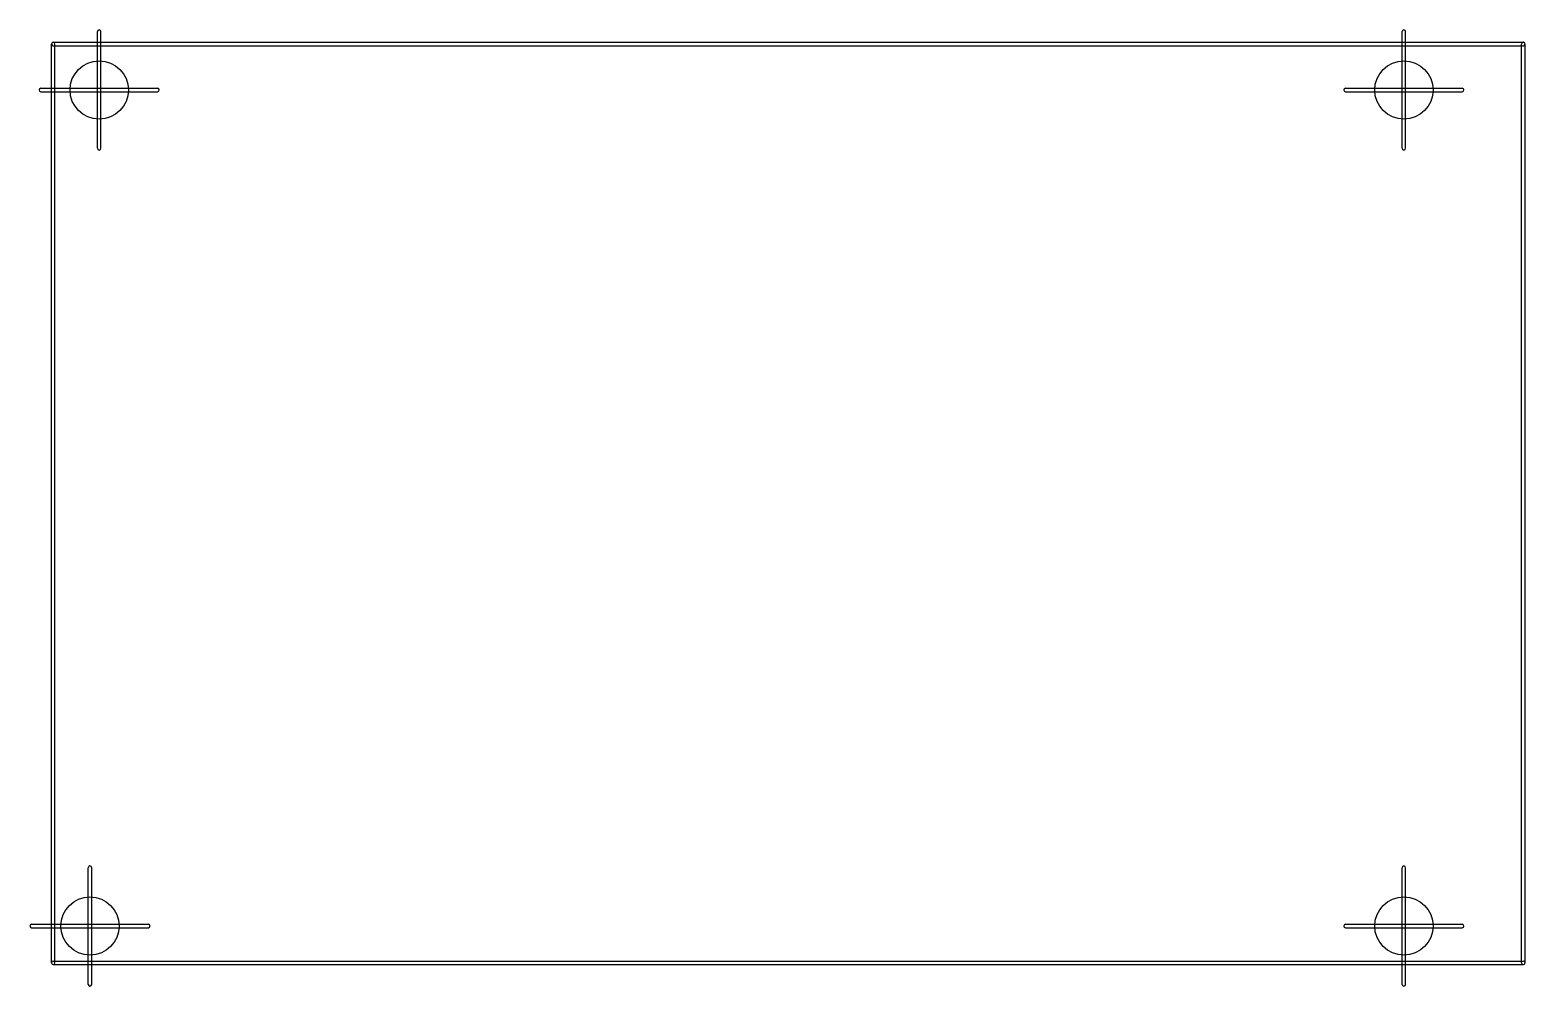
# Model space of a CAD drawing. Extents: x 14748 to 78815, y 26552 to 67528.
import ezdxf

# ---------------------------------------------------------------- set-up
doc = ezdxf.new("R2010")
doc.units = 0
doc.layers.add('BLACK', color=1, linetype='CONTINUOUS')

msp = doc.modelspace()

# ---------------------------------------------------------------- linework, layer by layer
at = {"layer": 'BLACK'}
for p, q in [((17642, 62453), (17642, 67453)), ((17792, 62453), (17792, 67453)), ((73547, 62453), (73547, 67453)), ((73697, 62453), (73697, 67453)), ((15673, 27552), (15673, 66922)), ((15748, 66997), (78740, 66997)), ((15748, 66847), (78740, 66847)), ((15823, 27552), (15823, 66922)), ((78665, 27552), (78665, 66922)), ((78815, 27552), (78815, 66922)), ((15217, 65028), (20217, 65028)), ((15217, 64878), (20217, 64878)), ((71122, 65028), (76122, 65028)), ((71122, 64878), (76122, 64878)), ((17248, 26627), (17248, 31627)), ((17398, 26627), (17398, 31627)), ((73547, 26627), (73547, 31627)), ((73697, 26627), (73697, 31627)), ((14823, 29202), (19823, 29202)), ((14823, 29052), (19823, 29052)), ((71122, 29202), (76122, 29202)), ((71122, 29052), (76122, 29052)), ((15748, 27627), (78740, 27627)), ((15748, 27477), (78740, 27477))]:
    msp.add_line(p, q, dxfattribs=at)
for centre in [(17717, 64953), (73622, 64953), (17323, 29127), (73622, 29127)]:
    msp.add_circle(centre, 1250, dxfattribs=at)
for centre, start, end in [((17717, 67453), 360, 540), ((73622, 67453), 360, 540), ((15748, 66922), 90, 270), ((15748, 66922), 360, 540), ((78740, 66922), 360, 540), ((78740, 66922), 270, 450), ((15217, 64953), 90, 270), ((20217, 64953), 270, 450), ((71122, 64953), 90, 270), ((76122, 64953), 270, 450), ((17717, 62453), 180, 360), ((73622, 62453), 180, 360), ((17323, 31627), 360, 540), ((73622, 31627), 360, 540), ((14823, 29127), 90, 270), ((19823, 29127), 270, 450), ((71122, 29127), 90, 270), ((76122, 29127), 270, 450), ((15748, 27552), 90, 270), ((15748, 27552), 180, 360), ((78740, 27552), 180, 360), ((78740, 27552), 270, 450), ((17323, 26627), 180, 360), ((73622, 26627), 180, 360)]:
    msp.add_arc(centre, 75, start, end, dxfattribs=at)

doc.saveas('drawing.dxf')
